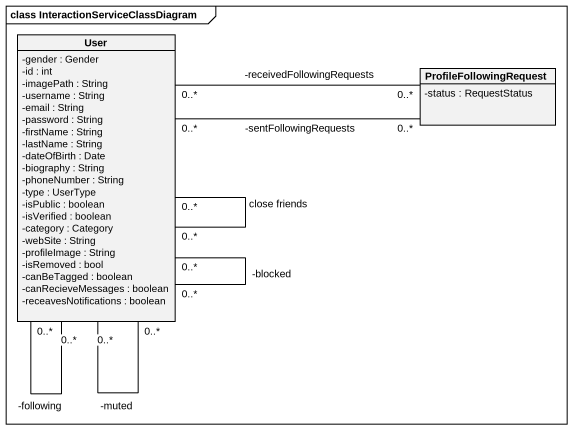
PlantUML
@startuml
mainframe class InteractionServiceClassDiagram
hide circle
hide empty members
skinparam classAttributeIconSize 0
class User {
  -gender : Gender
  -id : int
  -imagePath : String
  -username : String
  -email : String
  -password : String
  -firstName : String
  -lastName : String
  -dateOfBirth : Date
  -biography : String
  -phoneNumber : String
  -type : UserType
  -isPublic : boolean
  -isVerified : boolean
  -category : Category
  -webSite : String
  -profileImage : String
  -isRemoved : bool
  -canBeTagged : boolean
  -canRecieveMessages : boolean
  -receavesNotifications : boolean
}
class ProfileFollowingRequest {
  -status : RequestStatus
}
User "0..*" -- "-following\n0..*" User
User "0..*" -- "-muted\n0..*" User
User "0..*" -- "-blocked\n0..*" User
User "0..*" -- "0..*" User : close friends
ProfileFollowingRequest "-receivedFollowingRequests\n0..*" -left- "0..*" User
ProfileFollowingRequest "-sentFollowingRequests\n0..*" -left- "0..*" User
@enduml
